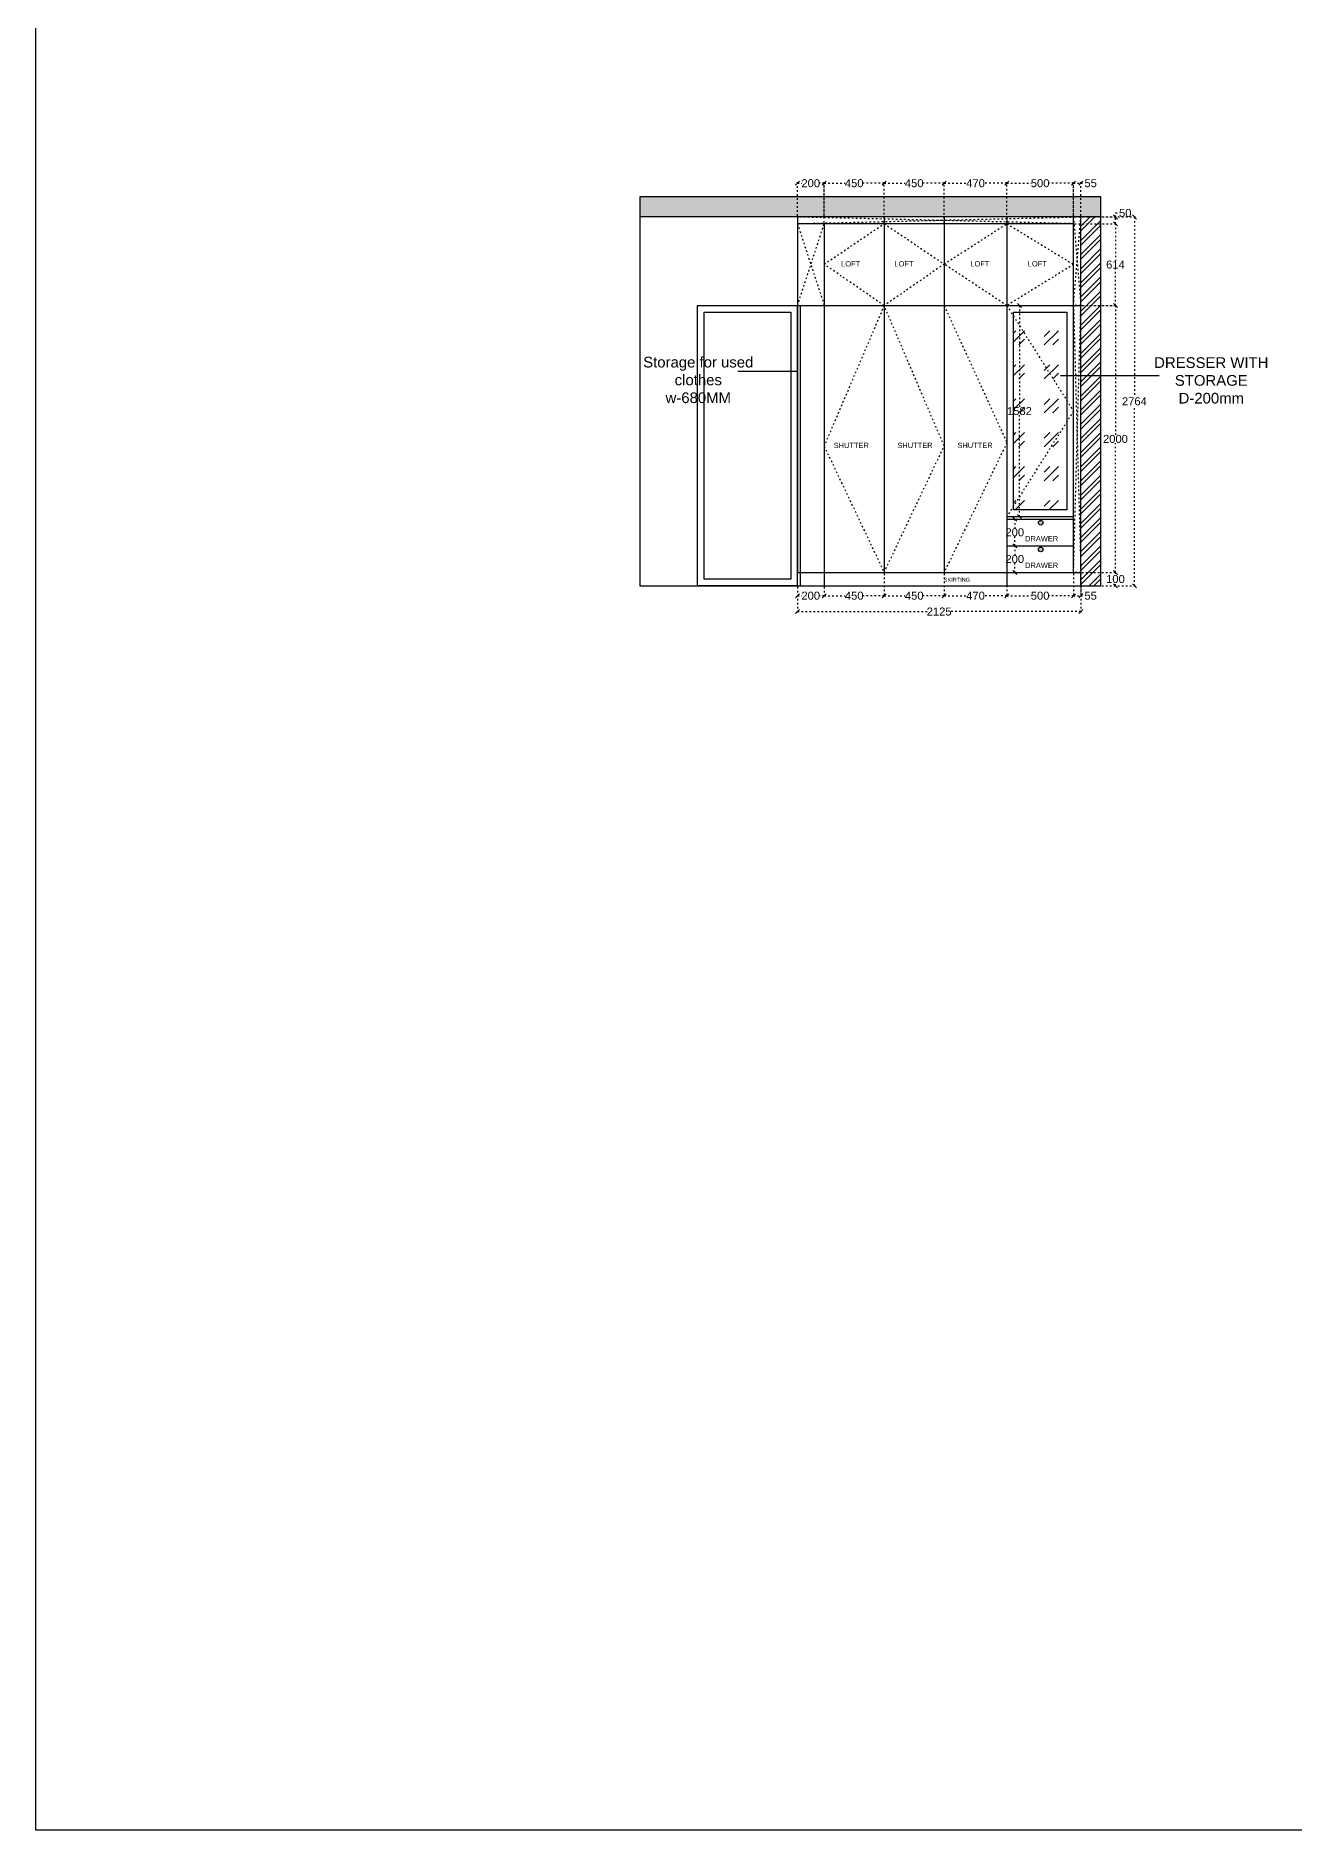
# Model space of a CAD drawing. Header units: millimetres. Extents: x 220712 to 1505573, y -354410 to 241923.
# Drawn here: x 221542 to 230977, y 105454 to 118905 of the extents above; entities that cross this region are included whole.
import ezdxf

# ---------------------------------------------------------------- set-up
doc = ezdxf.new("R2010")
doc.units = ezdxf.units.MM
doc.header["$MEASUREMENT"] = 0
doc.linetypes.add('ACAD_ISO03W100', pattern=[30, 12, -18])
doc.layers.add('Walls', color=253, linetype='Continuous')
doc.layers.add('Words', color=7, linetype='Continuous')
doc.styles.get("Standard").update_dxf_attribs({"font": 'arial.ttf'})
doc.dimstyles.get("Standard").update_dxf_attribs({"dimtxt": 60, "dimasz": 30, "dimexe": 7.75, "dimexo": 8.13, "dimgap": 0.63, "dimtad": 0, "dimtih": 1, "dimtoh": 1, "dimdec": 0, "dimzin": 0, "dimtxsty": 'Standard', "dimblk": 'OBLIQUE', "dimcen": 2.25, "dimclrd": 1, "dimclre": 1, "dimclrt": 1, "dimadec": 0, "dimazin": 0, "dimtfac": 1, "dimtdec": 0, "dimtofl": 0, "dimtmove": 0, "dimatfit": 3, "dimfxl": 1, "dimtolj": 1, "dimtzin": 0, "dimlwd": 30, "dimarcsym": 0})

# ---------------------------------------------------------------- blocks, each defined once
blk = doc.blocks.new('_Oblique')
at = {"color": 0, "linetype": 'ByBlock', "lineweight": -2}
blk.add_line((-0.5, -0.5), (0.5, 0.5), dxfattribs=at)
blk = doc.blocks.new('*D237')
at = {"layer": 'Defpoints', "color": 0, "linetype": 'ACAD_ISO03W100', "transparency": 16777216}
for p in [(227902, 114883), (228352, 114883), (227902, 114708)]:
    blk.add_point(p, dxfattribs=at)
at = {"layer": 'Walls', "color": 1, "linetype": 'ACAD_ISO03W100', "lineweight": -2, "transparency": 16777216}
for p, q in [((227902, 114875), (227902, 114700)), ((228352, 114875), (228352, 114700))]:
    blk.add_line(p, q, dxfattribs=at)
at = {"layer": 'Walls', "color": 1, "linetype": 'ACAD_ISO03W100', "lineweight": 30, "transparency": 16777216}
for p, q in [((227902, 114708), (228059, 114708)), ((228352, 114708), (228196, 114708))]:
    blk.add_line(p, q, dxfattribs=at)
at = {"layer": 'Walls', "color": 1, "linetype": 'ACAD_ISO03W100', "lineweight": 30, "transparency": 16777216, "xscale": 30, "yscale": 30, "zscale": 30, "rotation": 180}
blk.add_blockref('_Oblique', (227902, 114708), dxfattribs=at)
at = {"layer": 'Walls', "color": 1, "linetype": 'ACAD_ISO03W100', "lineweight": 30, "transparency": 16777216, "xscale": 30, "yscale": 30, "zscale": 30}
blk.add_blockref('_Oblique', (228352, 114708), dxfattribs=at)
at = {"layer": 'Walls', "color": 1, "linetype": 'ACAD_ISO03W100', "transparency": 16777216, "insert": (228128, 114708), "char_height": 60, "attachment_point": 5}
blk.add_mtext('\\A1;450', dxfattribs=at)
blk = doc.blocks.new('*D238')
at = {"layer": 'Defpoints', "color": 0, "linetype": 'ACAD_ISO03W100', "transparency": 16777216}
for p in [(228352, 114883), (228822, 114883), (228352, 114708)]:
    blk.add_point(p, dxfattribs=at)
at = {"layer": 'Walls', "color": 1, "linetype": 'ACAD_ISO03W100', "lineweight": -2, "transparency": 16777216}
for p, q in [((228352, 114875), (228352, 114700)), ((228822, 114875), (228822, 114700))]:
    blk.add_line(p, q, dxfattribs=at)
at = {"layer": 'Walls', "color": 1, "linetype": 'ACAD_ISO03W100', "lineweight": 30, "transparency": 16777216}
for p, q in [((228352, 114708), (228519, 114708)), ((228822, 114708), (228656, 114708))]:
    blk.add_line(p, q, dxfattribs=at)
at = {"layer": 'Walls', "color": 1, "linetype": 'ACAD_ISO03W100', "lineweight": 30, "transparency": 16777216, "xscale": 30, "yscale": 30, "zscale": 30, "rotation": 180}
blk.add_blockref('_Oblique', (228352, 114708), dxfattribs=at)
at = {"layer": 'Walls', "color": 1, "linetype": 'ACAD_ISO03W100', "lineweight": 30, "transparency": 16777216, "xscale": 30, "yscale": 30, "zscale": 30}
blk.add_blockref('_Oblique', (228822, 114708), dxfattribs=at)
at = {"layer": 'Walls', "color": 1, "linetype": 'ACAD_ISO03W100', "transparency": 16777216, "insert": (228588, 114708), "char_height": 60, "attachment_point": 5}
blk.add_mtext('\\A1;470', dxfattribs=at)
blk = doc.blocks.new('*D239')
at = {"layer": 'Defpoints', "color": 0, "linetype": 'ACAD_ISO03W100', "transparency": 16777216}
for p in [(228822, 114883), (229322, 114883), (228822, 114708)]:
    blk.add_point(p, dxfattribs=at)
at = {"layer": 'Walls', "color": 1, "linetype": 'ACAD_ISO03W100', "lineweight": -2, "transparency": 16777216}
for p, q in [((228822, 114875), (228822, 114700)), ((229322, 114875), (229322, 114700))]:
    blk.add_line(p, q, dxfattribs=at)
at = {"layer": 'Walls', "color": 1, "linetype": 'ACAD_ISO03W100', "lineweight": 30, "transparency": 16777216}
for p, q in [((228822, 114708), (229006, 114708)), ((229322, 114708), (229139, 114708))]:
    blk.add_line(p, q, dxfattribs=at)
at = {"layer": 'Walls', "color": 1, "linetype": 'ACAD_ISO03W100', "lineweight": 30, "transparency": 16777216, "xscale": 30, "yscale": 30, "zscale": 30, "rotation": 180}
blk.add_blockref('_Oblique', (228822, 114708), dxfattribs=at)
at = {"layer": 'Walls', "color": 1, "linetype": 'ACAD_ISO03W100', "lineweight": 30, "transparency": 16777216, "xscale": 30, "yscale": 30, "zscale": 30}
blk.add_blockref('_Oblique', (229322, 114708), dxfattribs=at)
at = {"layer": 'Walls', "color": 1, "linetype": 'ACAD_ISO03W100', "transparency": 16777216, "insert": (229072, 114708), "char_height": 60, "attachment_point": 5}
blk.add_mtext('\\A1;500', dxfattribs=at)
blk = doc.blocks.new('*D240')
at = {"layer": 'Defpoints', "color": 0, "linetype": 'ACAD_ISO03W100', "transparency": 16777216}
for p in [(227902, 114883), (227452, 114783), (227902, 114708)]:
    blk.add_point(p, dxfattribs=at)
at = {"layer": 'Walls', "color": 1, "linetype": 'ACAD_ISO03W100', "lineweight": -2, "transparency": 16777216}
for p, q in [((227902, 114875), (227902, 114700)), ((227452, 114775), (227452, 114700))]:
    blk.add_line(p, q, dxfattribs=at)
at = {"layer": 'Walls', "color": 1, "linetype": 'ACAD_ISO03W100', "lineweight": 30, "transparency": 16777216}
for p, q in [((227452, 114708), (227609, 114708)), ((227902, 114708), (227746, 114708))]:
    blk.add_line(p, q, dxfattribs=at)
at = {"layer": 'Walls', "color": 1, "linetype": 'ACAD_ISO03W100', "lineweight": 30, "transparency": 16777216, "xscale": 30, "yscale": 30, "zscale": 30, "rotation": 180}
blk.add_blockref('_Oblique', (227452, 114708), dxfattribs=at)
at = {"layer": 'Walls', "color": 1, "linetype": 'ACAD_ISO03W100', "lineweight": 30, "transparency": 16777216, "xscale": 30, "yscale": 30, "zscale": 30}
blk.add_blockref('_Oblique', (227902, 114708), dxfattribs=at)
at = {"layer": 'Walls', "color": 1, "linetype": 'ACAD_ISO03W100', "transparency": 16777216, "insert": (227678, 114708), "char_height": 60, "attachment_point": 5}
blk.add_mtext('\\A1;450', dxfattribs=at)
blk = doc.blocks.new('*D241')
at = {"layer": 'Defpoints', "color": 0, "linetype": 'ACAD_ISO03W100', "transparency": 16777216}
for p in [(229322, 114883), (229377, 114885), (229377, 114708)]:
    blk.add_point(p, dxfattribs=at)
at = {"layer": 'Walls', "color": 1, "linetype": 'ACAD_ISO03W100', "lineweight": -2, "transparency": 16777216}
for p, q in [((229322, 114875), (229322, 114700)), ((229377, 114876), (229377, 114700))]:
    blk.add_line(p, q, dxfattribs=at)
at = {"layer": 'Walls', "color": 1, "linetype": 'ACAD_ISO03W100', "lineweight": 30, "transparency": 16777216}
for p, q in [((229322, 114708), (229377, 114708)), ((229377, 114708), (229407, 114708))]:
    blk.add_line(p, q, dxfattribs=at)
at = {"layer": 'Walls', "color": 1, "linetype": 'ACAD_ISO03W100', "lineweight": 30, "transparency": 16777216, "xscale": 30, "yscale": 30, "zscale": 30, "rotation": 180}
blk.add_blockref('_Oblique', (229322, 114708), dxfattribs=at)
at = {"layer": 'Walls', "color": 1, "linetype": 'ACAD_ISO03W100', "lineweight": 30, "transparency": 16777216, "xscale": 30, "yscale": 30, "zscale": 30}
blk.add_blockref('_Oblique', (229377, 114708), dxfattribs=at)
at = {"layer": 'Walls', "color": 1, "linetype": 'ACAD_ISO03W100', "transparency": 16777216, "insert": (229451, 114708), "char_height": 60, "attachment_point": 5}
blk.add_mtext('\\A1;55', dxfattribs=at)
blk = doc.blocks.new('*D242')
at = {"layer": 'Defpoints', "color": 0, "linetype": 'ACAD_ISO03W100', "transparency": 16777216}
for p in [(229378, 114883), (229637, 114883), (229377, 114783)]:
    blk.add_point(p, dxfattribs=at)
at = {"layer": 'Walls', "color": 1, "linetype": 'ACAD_ISO03W100', "lineweight": -2, "transparency": 16777216}
for p, q in [((229386, 114883), (229645, 114883)), ((229386, 114783), (229645, 114783))]:
    blk.add_line(p, q, dxfattribs=at)
at = {"layer": 'Walls', "color": 1, "linetype": 'ACAD_ISO03W100', "lineweight": 30, "transparency": 16777216}
for p, q in [((229637, 114883), (229637, 114864)), ((229637, 114783), (229637, 114802))]:
    blk.add_line(p, q, dxfattribs=at)
at = {"layer": 'Walls', "color": 1, "linetype": 'ACAD_ISO03W100', "lineweight": 30, "transparency": 16777216, "xscale": 30, "yscale": 30, "zscale": 30}
for p, rotation in [((229637, 114883), 90), ((229637, 114783), 270)]:
    blk.add_blockref('_Oblique', p, dxfattribs=dict(at, rotation=rotation))
at = {"layer": 'Walls', "color": 1, "linetype": 'ACAD_ISO03W100', "transparency": 16777216, "insert": (229637, 114833), "char_height": 60, "attachment_point": 5}
blk.add_mtext('\\A1;100', dxfattribs=at)
blk = doc.blocks.new('*D243')
at = {"layer": 'Defpoints', "color": 0, "linetype": 'ACAD_ISO03W100', "transparency": 16777216}
for p in [(229378, 116883), (229637, 116883), (229378, 114883)]:
    blk.add_point(p, dxfattribs=at)
at = {"layer": 'Walls', "color": 1, "linetype": 'ACAD_ISO03W100', "lineweight": -2, "transparency": 16777216}
for p, q in [((229386, 116883), (229645, 116883)), ((229386, 114883), (229645, 114883))]:
    blk.add_line(p, q, dxfattribs=at)
at = {"layer": 'Walls', "color": 1, "linetype": 'ACAD_ISO03W100', "lineweight": 30, "transparency": 16777216}
for p, q in [((229637, 116883), (229637, 115914)), ((229637, 114883), (229637, 115852))]:
    blk.add_line(p, q, dxfattribs=at)
at = {"layer": 'Walls', "color": 1, "linetype": 'ACAD_ISO03W100', "lineweight": 30, "transparency": 16777216, "xscale": 30, "yscale": 30, "zscale": 30}
for p, rotation in [((229637, 116883), 90), ((229637, 114883), 270)]:
    blk.add_blockref('_Oblique', p, dxfattribs=dict(at, rotation=rotation))
at = {"layer": 'Walls', "color": 1, "linetype": 'ACAD_ISO03W100', "transparency": 16777216, "insert": (229637, 115883), "char_height": 60, "attachment_point": 5}
blk.add_mtext('\\A1;2000', dxfattribs=at)
blk = doc.blocks.new('*D244')
at = {"layer": 'Defpoints', "color": 0, "linetype": 'ACAD_ISO03W100', "transparency": 16777216}
for p in [(229323, 117497), (229637, 117497), (229323, 116883)]:
    blk.add_point(p, dxfattribs=at)
at = {"layer": 'Walls', "color": 1, "linetype": 'ACAD_ISO03W100', "lineweight": -2, "transparency": 16777216}
for p, q in [((229331, 117497), (229645, 117497)), ((229331, 116883), (229645, 116883))]:
    blk.add_line(p, q, dxfattribs=at)
at = {"layer": 'Walls', "color": 1, "linetype": 'ACAD_ISO03W100', "lineweight": 30, "transparency": 16777216}
for p, q in [((229637, 117497), (229637, 117221)), ((229637, 116883), (229637, 117159))]:
    blk.add_line(p, q, dxfattribs=at)
at = {"layer": 'Walls', "color": 1, "linetype": 'ACAD_ISO03W100', "lineweight": 30, "transparency": 16777216, "xscale": 30, "yscale": 30, "zscale": 30}
for p, rotation in [((229637, 117497), 90), ((229637, 116883), 270)]:
    blk.add_blockref('_Oblique', p, dxfattribs=dict(at, rotation=rotation))
at = {"layer": 'Walls', "color": 1, "linetype": 'ACAD_ISO03W100', "transparency": 16777216, "insert": (229637, 117190), "char_height": 60, "attachment_point": 5}
blk.add_mtext('\\A1;614', dxfattribs=at)
blk = doc.blocks.new('*D245')
at = {"layer": 'Defpoints', "color": 0, "linetype": 'ACAD_ISO03W100', "transparency": 16777216}
for p in [(229322.5, 117547), (229322.5, 117497), (229637, 117547)]:
    blk.add_point(p, dxfattribs=at)
at = {"layer": 'Walls', "color": 1, "linetype": 'ACAD_ISO03W100', "lineweight": 30, "transparency": 16777216}
for p, q in [((229637, 117547), (229637, 117577)), ((229637, 117577), (229667, 117577)), ((229637, 117497), (229637, 117547))]:
    blk.add_line(p, q, dxfattribs=at)
at = {"layer": 'Walls', "color": 1, "linetype": 'ACAD_ISO03W100', "lineweight": -2, "transparency": 16777216}
for p, q in [((229330.63, 117547), (229644.75, 117547)), ((229330.63, 117497), (229644.75, 117497))]:
    blk.add_line(p, q, dxfattribs=at)
at = {"layer": 'Walls', "color": 1, "linetype": 'ACAD_ISO03W100', "lineweight": 30, "transparency": 16777216, "xscale": 30, "yscale": 30, "zscale": 30}
for p, rotation in [((229637, 117547), 90), ((229637, 117497), 270)]:
    blk.add_blockref('_Oblique', p, dxfattribs=dict(at, rotation=rotation))
at = {"layer": 'Walls', "color": 1, "linetype": 'ACAD_ISO03W100', "transparency": 16777216, "insert": (229710.50176, 117577), "char_height": 60, "attachment_point": 5}
blk.add_mtext('\\A1;50', dxfattribs=at)
blk = doc.blocks.new('*D246')
at = {"layer": 'Defpoints', "color": 0, "linetype": 'ACAD_ISO03W100', "transparency": 16777216}
for p in [(227252, 114783), (229377, 114783), (229377, 114589)]:
    blk.add_point(p, dxfattribs=at)
at = {"layer": 'Walls', "color": 1, "linetype": 'ACAD_ISO03W100', "lineweight": -2, "transparency": 16777216}
for p, q in [((227252, 114775), (227252, 114581)), ((229377, 114775), (229377, 114581))]:
    blk.add_line(p, q, dxfattribs=at)
at = {"layer": 'Walls', "color": 1, "linetype": 'ACAD_ISO03W100', "lineweight": 30, "transparency": 16777216}
for p, q in [((227252, 114589), (228224, 114589)), ((229377, 114589), (228406, 114589))]:
    blk.add_line(p, q, dxfattribs=at)
at = {"layer": 'Walls', "color": 1, "linetype": 'ACAD_ISO03W100', "lineweight": 30, "transparency": 16777216, "xscale": 30, "yscale": 30, "zscale": 30, "rotation": 180}
blk.add_blockref('_Oblique', (227252, 114589), dxfattribs=at)
at = {"layer": 'Walls', "color": 1, "linetype": 'ACAD_ISO03W100', "lineweight": 30, "transparency": 16777216, "xscale": 30, "yscale": 30, "zscale": 30}
blk.add_blockref('_Oblique', (229377, 114589), dxfattribs=at)
at = {"layer": 'Walls', "color": 1, "linetype": 'ACAD_ISO03W100', "transparency": 16777216, "insert": (228315, 114589), "char_height": 60, "attachment_point": 5}
blk.add_mtext('\\A1;2125', dxfattribs=at)
blk = doc.blocks.new('*D247')
at = {"layer": 'Defpoints', "color": 0, "linetype": 'ACAD_ISO03W100', "transparency": 16777216}
for p in [(229528, 117547), (229528, 114783), (229779, 114783)]:
    blk.add_point(p, dxfattribs=at)
at = {"layer": 'Walls', "color": 1, "linetype": 'ACAD_ISO03W100', "lineweight": -2, "transparency": 16777216}
for p, q in [((229536, 117547), (229787, 117547)), ((229536, 114783), (229787, 114783))]:
    blk.add_line(p, q, dxfattribs=at)
at = {"layer": 'Walls', "color": 1, "linetype": 'ACAD_ISO03W100', "lineweight": 30, "transparency": 16777216}
for p, q in [((229779, 117547), (229779, 116196)), ((229779, 114783), (229779, 116134))]:
    blk.add_line(p, q, dxfattribs=at)
at = {"layer": 'Walls', "color": 1, "linetype": 'ACAD_ISO03W100', "lineweight": 30, "transparency": 16777216, "xscale": 30, "yscale": 30, "zscale": 30}
for p, rotation in [((229779, 117547), 90), ((229779, 114783), 270)]:
    blk.add_blockref('_Oblique', p, dxfattribs=dict(at, rotation=rotation))
at = {"layer": 'Walls', "color": 1, "linetype": 'ACAD_ISO03W100', "transparency": 16777216, "insert": (229779, 116165), "char_height": 60, "attachment_point": 5}
blk.add_mtext('\\A1;2764', dxfattribs=at)
blk = doc.blocks.new('*D249')
at = {"layer": 'Defpoints', "color": 0, "linetype": 'ACAD_ISO03W100', "transparency": 16777216}
for p in [(227252, 114783), (227452, 114783), (227452, 114708)]:
    blk.add_point(p, dxfattribs=at)
at = {"layer": 'Walls', "color": 1, "linetype": 'ACAD_ISO03W100', "lineweight": -2, "transparency": 16777216}
for p, q in [((227252, 114775), (227252, 114700)), ((227452, 114775), (227452, 114700))]:
    blk.add_line(p, q, dxfattribs=at)
at = {"layer": 'Walls', "color": 1, "linetype": 'ACAD_ISO03W100', "lineweight": 30, "transparency": 16777216}
for p, q in [((227252, 114708), (227285, 114708)), ((227452, 114708), (227420, 114708))]:
    blk.add_line(p, q, dxfattribs=at)
at = {"layer": 'Walls', "color": 1, "linetype": 'ACAD_ISO03W100', "lineweight": 30, "transparency": 16777216, "xscale": 30, "yscale": 30, "zscale": 30, "rotation": 180}
blk.add_blockref('_Oblique', (227252, 114708), dxfattribs=at)
at = {"layer": 'Walls', "color": 1, "linetype": 'ACAD_ISO03W100', "lineweight": 30, "transparency": 16777216, "xscale": 30, "yscale": 30, "zscale": 30}
blk.add_blockref('_Oblique', (227452, 114708), dxfattribs=at)
at = {"layer": 'Walls', "color": 1, "linetype": 'ACAD_ISO03W100', "transparency": 16777216, "insert": (227352, 114708), "char_height": 60, "attachment_point": 5}
blk.add_mtext('\\A1;200', dxfattribs=at)
blk = doc.blocks.new('*D269')
at = {"layer": 'Defpoints', "color": 0, "linetype": 'ACAD_ISO03W100', "transparency": 16777216}
for p in [(227902, 117800), (227452, 117497), (227902, 117497)]:
    blk.add_point(p, dxfattribs=at)
at = {"layer": 'Walls', "color": 1, "linetype": 'ACAD_ISO03W100', "lineweight": -2, "transparency": 16777216}
for p, q in [((227452, 117505), (227452, 117808)), ((227902, 117505), (227902, 117808))]:
    blk.add_line(p, q, dxfattribs=at)
at = {"layer": 'Walls', "color": 1, "linetype": 'ACAD_ISO03W100', "lineweight": 30, "transparency": 16777216}
for p, q in [((227452, 117800), (227609, 117800)), ((227902, 117800), (227746, 117800))]:
    blk.add_line(p, q, dxfattribs=at)
at = {"layer": 'Walls', "color": 1, "linetype": 'ACAD_ISO03W100', "lineweight": 30, "transparency": 16777216, "xscale": 30, "yscale": 30, "zscale": 30, "rotation": 180}
blk.add_blockref('_Oblique', (227452, 117800), dxfattribs=at)
at = {"layer": 'Walls', "color": 1, "linetype": 'ACAD_ISO03W100', "lineweight": 30, "transparency": 16777216, "xscale": 30, "yscale": 30, "zscale": 30}
blk.add_blockref('_Oblique', (227902, 117800), dxfattribs=at)
at = {"layer": 'Walls', "color": 1, "linetype": 'ACAD_ISO03W100', "transparency": 16777216, "insert": (227678, 117800), "char_height": 60, "attachment_point": 5}
blk.add_mtext('\\A1;450', dxfattribs=at)
blk = doc.blocks.new('*D270')
at = {"layer": 'Defpoints', "color": 0, "linetype": 'ACAD_ISO03W100', "transparency": 16777216}
for p in [(228352, 117800), (227902, 117497), (228352, 117497)]:
    blk.add_point(p, dxfattribs=at)
at = {"layer": 'Walls', "color": 1, "linetype": 'ACAD_ISO03W100', "lineweight": -2, "transparency": 16777216}
for p, q in [((227902, 117505), (227902, 117808)), ((228352, 117505), (228352, 117808))]:
    blk.add_line(p, q, dxfattribs=at)
at = {"layer": 'Walls', "color": 1, "linetype": 'ACAD_ISO03W100', "lineweight": 30, "transparency": 16777216}
for p, q in [((227902, 117800), (228059, 117800)), ((228352, 117800), (228196, 117800))]:
    blk.add_line(p, q, dxfattribs=at)
at = {"layer": 'Walls', "color": 1, "linetype": 'ACAD_ISO03W100', "lineweight": 30, "transparency": 16777216, "xscale": 30, "yscale": 30, "zscale": 30, "rotation": 180}
blk.add_blockref('_Oblique', (227902, 117800), dxfattribs=at)
at = {"layer": 'Walls', "color": 1, "linetype": 'ACAD_ISO03W100', "lineweight": 30, "transparency": 16777216, "xscale": 30, "yscale": 30, "zscale": 30}
blk.add_blockref('_Oblique', (228352, 117800), dxfattribs=at)
at = {"layer": 'Walls', "color": 1, "linetype": 'ACAD_ISO03W100', "transparency": 16777216, "insert": (228128, 117800), "char_height": 60, "attachment_point": 5}
blk.add_mtext('\\A1;450', dxfattribs=at)
blk = doc.blocks.new('*D298')
at = {"layer": 'Defpoints', "color": 0, "linetype": 'ACAD_ISO03W100', "transparency": 16777216}
for p in [(228823, 115083), (228882, 115083), (228823, 114883)]:
    blk.add_point(p, dxfattribs=at)
at = {"layer": 'Walls', "color": 1, "linetype": 'ACAD_ISO03W100', "lineweight": -2, "transparency": 16777216}
for p, q in [((228831, 115083), (228890, 115083)), ((228831, 114883), (228890, 114883))]:
    blk.add_line(p, q, dxfattribs=at)
at = {"layer": 'Walls', "color": 1, "linetype": 'ACAD_ISO03W100', "lineweight": 30, "transparency": 16777216}
for p, q in [((228882, 115083), (228882, 115014)), ((228882, 114883), (228882, 114952))]:
    blk.add_line(p, q, dxfattribs=at)
at = {"layer": 'Walls', "color": 1, "linetype": 'ACAD_ISO03W100', "lineweight": 30, "transparency": 16777216, "xscale": 30, "yscale": 30, "zscale": 30}
for p, rotation in [((228882, 115083), 90), ((228882, 114883), 270)]:
    blk.add_blockref('_Oblique', p, dxfattribs=dict(at, rotation=rotation))
at = {"layer": 'Walls', "color": 1, "linetype": 'ACAD_ISO03W100', "transparency": 16777216, "insert": (228882, 114983), "char_height": 60, "attachment_point": 5}
blk.add_mtext('\\A1;200', dxfattribs=at)
blk = doc.blocks.new('*D299')
at = {"layer": 'Defpoints', "color": 0, "linetype": 'ACAD_ISO03W100', "transparency": 16777216}
for p in [(228823, 115283), (228882, 115283), (228823, 115083)]:
    blk.add_point(p, dxfattribs=at)
at = {"layer": 'Walls', "color": 1, "linetype": 'ACAD_ISO03W100', "lineweight": -2, "transparency": 16777216}
for p, q in [((228831, 115283), (228890, 115283)), ((228831, 115083), (228890, 115083))]:
    blk.add_line(p, q, dxfattribs=at)
at = {"layer": 'Walls', "color": 1, "linetype": 'ACAD_ISO03W100', "lineweight": 30, "transparency": 16777216}
for p, q in [((228882, 115283), (228882, 115214)), ((228882, 115083), (228882, 115152))]:
    blk.add_line(p, q, dxfattribs=at)
at = {"layer": 'Walls', "color": 1, "linetype": 'ACAD_ISO03W100', "lineweight": 30, "transparency": 16777216, "xscale": 30, "yscale": 30, "zscale": 30}
for p, rotation in [((228882, 115283), 90), ((228882, 115083), 270)]:
    blk.add_blockref('_Oblique', p, dxfattribs=dict(at, rotation=rotation))
at = {"layer": 'Walls', "color": 1, "linetype": 'ACAD_ISO03W100', "transparency": 16777216, "insert": (228882, 115183), "char_height": 60, "attachment_point": 5}
blk.add_mtext('\\A1;200', dxfattribs=at)
blk = doc.blocks.new('*D300')
at = {"layer": 'Defpoints', "color": 0, "linetype": 'ACAD_ISO03W100', "transparency": 16777216}
for p in [(228823, 116883), (228917, 116883), (228823, 115301)]:
    blk.add_point(p, dxfattribs=at)
at = {"layer": 'Walls', "color": 1, "linetype": 'ACAD_ISO03W100', "lineweight": -2, "transparency": 16777216}
for p, q in [((228831, 116883), (228924, 116883)), ((228831, 115301), (228924, 115301))]:
    blk.add_line(p, q, dxfattribs=at)
at = {"layer": 'Walls', "color": 1, "linetype": 'ACAD_ISO03W100', "lineweight": 30, "transparency": 16777216}
for p, q in [((228917, 116883), (228917, 116123)), ((228917, 115301), (228917, 116061))]:
    blk.add_line(p, q, dxfattribs=at)
at = {"layer": 'Walls', "color": 1, "linetype": 'ACAD_ISO03W100', "lineweight": 30, "transparency": 16777216, "xscale": 30, "yscale": 30, "zscale": 30}
for p, rotation in [((228917, 116883), 90), ((228917, 115301), 270)]:
    blk.add_blockref('_Oblique', p, dxfattribs=dict(at, rotation=rotation))
at = {"layer": 'Walls', "color": 1, "linetype": 'ACAD_ISO03W100', "transparency": 16777216, "insert": (228917, 116092), "char_height": 60, "attachment_point": 5}
blk.add_mtext('\\A1;1582', dxfattribs=at)
blk = doc.blocks.new('*D352')
at = {"layer": 'Defpoints', "color": 0, "linetype": 'ACAD_ISO03W100', "transparency": 16777216}
for p in [(228822, 117800), (228352, 117497), (228822, 117497)]:
    blk.add_point(p, dxfattribs=at)
at = {"layer": 'Walls', "color": 1, "linetype": 'ACAD_ISO03W100', "lineweight": -2, "transparency": 16777216}
for p, q in [((228352, 117505), (228352, 117808)), ((228822, 117505), (228822, 117808))]:
    blk.add_line(p, q, dxfattribs=at)
at = {"layer": 'Walls', "color": 1, "linetype": 'ACAD_ISO03W100', "lineweight": 30, "transparency": 16777216}
for p, q in [((228352, 117800), (228519, 117800)), ((228822, 117800), (228656, 117800))]:
    blk.add_line(p, q, dxfattribs=at)
at = {"layer": 'Walls', "color": 1, "linetype": 'ACAD_ISO03W100', "lineweight": 30, "transparency": 16777216, "xscale": 30, "yscale": 30, "zscale": 30, "rotation": 180}
blk.add_blockref('_Oblique', (228352, 117800), dxfattribs=at)
at = {"layer": 'Walls', "color": 1, "linetype": 'ACAD_ISO03W100', "lineweight": 30, "transparency": 16777216, "xscale": 30, "yscale": 30, "zscale": 30}
blk.add_blockref('_Oblique', (228822, 117800), dxfattribs=at)
at = {"layer": 'Walls', "color": 1, "linetype": 'ACAD_ISO03W100', "transparency": 16777216, "insert": (228588, 117800), "char_height": 60, "attachment_point": 5}
blk.add_mtext('\\A1;470', dxfattribs=at)
blk = doc.blocks.new('*D353')
at = {"layer": 'Defpoints', "color": 0, "linetype": 'ACAD_ISO03W100', "transparency": 16777216}
for p in [(228822, 117800), (228822, 117497), (229322, 117497)]:
    blk.add_point(p, dxfattribs=at)
at = {"layer": 'Walls', "color": 1, "linetype": 'ACAD_ISO03W100', "lineweight": -2, "transparency": 16777216}
for p, q in [((228822, 117505), (228822, 117808)), ((229322, 117505), (229322, 117808))]:
    blk.add_line(p, q, dxfattribs=at)
at = {"layer": 'Walls', "color": 1, "linetype": 'ACAD_ISO03W100', "lineweight": 30, "transparency": 16777216}
for p, q in [((228822, 117800), (229006, 117800)), ((229322, 117800), (229139, 117800))]:
    blk.add_line(p, q, dxfattribs=at)
at = {"layer": 'Walls', "color": 1, "linetype": 'ACAD_ISO03W100', "lineweight": 30, "transparency": 16777216, "xscale": 30, "yscale": 30, "zscale": 30, "rotation": 180}
blk.add_blockref('_Oblique', (228822, 117800), dxfattribs=at)
at = {"layer": 'Walls', "color": 1, "linetype": 'ACAD_ISO03W100', "lineweight": 30, "transparency": 16777216, "xscale": 30, "yscale": 30, "zscale": 30}
blk.add_blockref('_Oblique', (229322, 117800), dxfattribs=at)
at = {"layer": 'Walls', "color": 1, "linetype": 'ACAD_ISO03W100', "transparency": 16777216, "insert": (229072, 117800), "char_height": 60, "attachment_point": 5}
blk.add_mtext('\\A1;500', dxfattribs=at)
blk = doc.blocks.new('*D354')
at = {"layer": 'Defpoints', "color": 0, "linetype": 'ACAD_ISO03W100', "transparency": 16777216}
for p in [(229378, 117800), (229322, 117547), (229378, 117547)]:
    blk.add_point(p, dxfattribs=at)
at = {"layer": 'Walls', "color": 1, "linetype": 'ACAD_ISO03W100', "lineweight": -2, "transparency": 16777216}
for p, q in [((229322, 117555), (229322, 117808)), ((229378, 117555), (229378, 117808))]:
    blk.add_line(p, q, dxfattribs=at)
at = {"layer": 'Walls', "color": 1, "linetype": 'ACAD_ISO03W100', "lineweight": 30, "transparency": 16777216}
for p, q in [((229322, 117800), (229378, 117800)), ((229378, 117800), (229408, 117800))]:
    blk.add_line(p, q, dxfattribs=at)
at = {"layer": 'Walls', "color": 1, "linetype": 'ACAD_ISO03W100', "lineweight": 30, "transparency": 16777216, "xscale": 30, "yscale": 30, "zscale": 30, "rotation": 180}
blk.add_blockref('_Oblique', (229322, 117800), dxfattribs=at)
at = {"layer": 'Walls', "color": 1, "linetype": 'ACAD_ISO03W100', "lineweight": 30, "transparency": 16777216, "xscale": 30, "yscale": 30, "zscale": 30}
blk.add_blockref('_Oblique', (229378, 117800), dxfattribs=at)
at = {"layer": 'Walls', "color": 1, "linetype": 'ACAD_ISO03W100', "transparency": 16777216, "insert": (229451, 117800), "char_height": 60, "attachment_point": 5}
blk.add_mtext('\\A1;55', dxfattribs=at)
blk = doc.blocks.new('*D355')
at = {"layer": 'Defpoints', "color": 0, "linetype": 'ACAD_ISO03W100', "transparency": 16777216}
for p in [(227452, 117800), (227252, 117547), (227452, 117547)]:
    blk.add_point(p, dxfattribs=at)
at = {"layer": 'Walls', "color": 1, "linetype": 'ACAD_ISO03W100', "lineweight": -2, "transparency": 16777216}
for p, q in [((227252, 117555), (227252, 117808)), ((227452, 117555), (227452, 117808))]:
    blk.add_line(p, q, dxfattribs=at)
at = {"layer": 'Walls', "color": 1, "linetype": 'ACAD_ISO03W100', "lineweight": 30, "transparency": 16777216}
for p, q in [((227252, 117800), (227285, 117800)), ((227452, 117800), (227420, 117800))]:
    blk.add_line(p, q, dxfattribs=at)
at = {"layer": 'Walls', "color": 1, "linetype": 'ACAD_ISO03W100', "lineweight": 30, "transparency": 16777216, "xscale": 30, "yscale": 30, "zscale": 30, "rotation": 180}
blk.add_blockref('_Oblique', (227252, 117800), dxfattribs=at)
at = {"layer": 'Walls', "color": 1, "linetype": 'ACAD_ISO03W100', "lineweight": 30, "transparency": 16777216, "xscale": 30, "yscale": 30, "zscale": 30}
blk.add_blockref('_Oblique', (227452, 117800), dxfattribs=at)
at = {"layer": 'Walls', "color": 1, "linetype": 'ACAD_ISO03W100', "transparency": 16777216, "insert": (227352, 117800), "char_height": 60, "attachment_point": 5}
blk.add_mtext('\\A1;200', dxfattribs=at)

msp = doc.modelspace()

# ---------------------------------------------------------------- hatches: boundary and pattern name
at = {"layer": 'Walls', "linetype": 'ACAD_ISO03W100', "true_color": 0xc7c8ca}
h = msp.add_hatch(dxfattribs=at)
h.set_pattern_fill('AR-SAND', color=9, scale=10)
h.set_pattern_definition([(37.5, (0, 0), (-0.6299336, 19.2682377), [0, -15.2, 0, -17, 0, -16.25]), (7.5, (0, 0), (17.697767, 28.2214607), [0, -8.2, 0, -13.7, 0, -5.25]), (327.5, (-12.3, 0), (31.1414186, 0.0565905), [0, -5, 0, -18, 0, -23.5]), (317.5, (-12.3, 0), (30.061266, 8.7767556), [0, -2.5, 0, -11.8, 0, -13.5])])
h.paths.add_polyline_path([(229527.5, 117697), (226070.5, 117697), (226070.5, 117547), (229527.5, 117547)])
h = msp.add_hatch(dxfattribs=at)
h.set_pattern_fill('ANSI32', color=9, scale=200)
h.paths.add_polyline_path([(229527.5, 117547), (229377.5, 117547), (229377.5, 114783), (229527.5, 114783)])
at = {"layer": 'Walls', "true_color": 0xadddf7}
h = msp.add_hatch(dxfattribs=at)
h.set_pattern_fill('GOST_GLASS', color=141, scale=30)
h.set_pattern_definition([(45, (0, 0), (254.55844, 0), [150, -210]), (45, (63.64, 0), (254.55844, 0), [60, -300]), (45, (0, 63.64), (254.55844, 0), [60, -300])])
h.paths.add_polyline_path([(229272.5, 116833), (228872.5, 116833), (228872.5, 115351), (229272.5, 115351)])
at = {"layer": 'Walls', "true_color": 0xc7c8ca}
h = msp.add_hatch(color=9, dxfattribs=at)
h.dxf.hatch_style = 1
h.set_gradient(name='INVSPHERICAL')
h.paths.add_polyline_path([(229094, 115055.5, 1), (229059, 115055.5, 1)])
h.paths.add_polyline_path([(229094, 115255.5, 1), (229059, 115255.5, 1)])

# ---------------------------------------------------------------- linework, layer by layer
at = {"layer": 'Walls', "color": 18, "true_color": 0x000000}
for p, q in [((226070.5, 117697), (226070.5, 114783)), ((229527.5, 117697), (226070.5, 117697)), ((229527.5, 114783), (229527.5, 117697)), ((229527.5, 117547), (226070.5, 117547)), ((227252.5, 117547), (227252.5, 114883)), ((229322.5, 117497), (227252.5, 117497)), ((227452.5, 117497), (227452.5, 114783)), ((227902.5, 117547), (227902.5, 114883)), ((228352.5, 117547), (228352.5, 114883)), ((228822.5, 117547), (228822.5, 114783)), ((229322.5, 114883), (229322.5, 117547)), ((229377.5, 114783), (229377.5, 117547)), ((226502.5, 116883), (229377.5, 116883)), ((226502.5, 114783), (226502.5, 116883)), ((227272.5, 116883), (227272.5, 114883)), ((228822.5, 115301), (229322.5, 115301)), ((228822.5, 115283), (229322.5, 115283)), ((228822.5, 115083), (229322.5, 115083)), ((227252.5, 114883), (227832.5, 114883)), ((227832.5, 114883), (229377.5, 114883)), ((226070.5, 114783), (227832.5, 114783)), ((227832.5, 114783), (229527.5, 114783))]:
    msp.add_line(p, q, dxfattribs=at)
at = {"layer": 'Walls', "color": 18, "linetype": 'ByBlock', "true_color": 0x000000}
msp.add_line((227272.5, 114883), (227272.5, 114783), dxfattribs=at)
at = {"layer": 'Walls', "color": 18, "true_color": 0x000000}
for points in [[(221541.5, 129286.5), (264020, 129286.5), (264020, 105454.5), (221541.5, 105454.5)], [(228872.5, 116833), (229272.5, 116833), (229272.5, 115351), (228872.5, 115351)]]:
    msp.add_lwpolyline(points, close=True, dxfattribs=at)
at = {"layer": 'Walls', "color": 240, "linetype": 'ACAD_ISO03W100', "true_color": 0xed1f24}
for points in [[(227252.5, 117497), (229322.5, 117547), (229322.5, 117497), (227252.5, 117547)], [(227252.5, 116883), (227453.6, 117497), (227252.5, 117497), (227453.3, 116883)], [(229322.5, 117547), (229377.5, 116883), (229322.5, 116883), (229377.5, 117547)], [(229322.5, 116883), (229377.5, 114883), (229322.5, 114883), (229377.5, 116883)]]:
    msp.add_lwpolyline(points, dxfattribs=at)
at = {"layer": 'Walls', "color": 9, "linetype": 'ACAD_ISO03W100', "true_color": 0xc7c8ca}
for points in [[(227902.5, 117497), (228352.5, 117194), (227902.5, 116883), (227452.5, 117193), (227902.5, 117497)], [(228822.5, 117497), (229322.5, 117191.5), (228822.5, 116883), (228352.5, 117194), (228822.5, 117497)], [(227902.5, 116883), (227452.5, 115829.5), (227902.5, 114883), (228352.5, 115830.5), (227902.5, 116883)], [(228352.5, 116883), (228822.5, 115854.5), (228352.5, 114883)], [(228822.5, 116883), (229322.5, 116091.5), (228822.5, 115301)]]:
    msp.add_lwpolyline(points, dxfattribs=at)
at = {"layer": 'Walls', "color": 9, "true_color": 0xc7c8ca}
for points in [[(226502.5, 116883), (227250.5, 116883), (227250.5, 114783), (226502.5, 114783)], [(226552.5, 116833), (227202.5, 116833), (227202.5, 114833), (226552.5, 114833)]]:
    msp.add_lwpolyline(points, close=True, dxfattribs=at)
at = {"layer": 'Walls', "color": 18, "true_color": 0x000000}
for centre in [(229076.5, 115255.5), (229076.5, 115055.5)]:
    msp.add_circle(centre, 17.5, dxfattribs=at)

# ---------------------------------------------------------------- texts
at = {"color": 7, "char_height": 40, "attachment_point": 1}
for s, width, insert in [('\\pxqc;LOFT', 462.73, (227420, 117216.4)), ('\\pxqc;LOFT', 462.73, (227820, 117216.4)), ('\\pxqc;LOFT', 462.73, (228389, 117216.4)), ('\\pxqc;LOFT', 462.73, (228819.5, 117216.4)), ('\\pxqc;SHUTTER', 462.73, (227424.5, 115854.9)), ('\\pxqc;SHUTTER', 462.73, (227902.5, 115854.9)), ('\\pxqc;SHUTTER', 462.73, (228352.5, 115854.9)), ('DRAWER', 246.425, (228959.5, 115155.4)), ('DRAWER', 246.425, (228959.5, 114955.4))]:
    msp.add_mtext_dynamic_manual_height_columns(s, width=width, gutter_width=1213, heights=[0], dxfattribs=dict(at, insert=insert))
at = {"color": 18, "true_color": 0x000000, "insert": (228349, 114842.5), "char_height": 30, "attachment_point": 1}
msp.add_mtext_dynamic_manual_height_columns('SKIRTING', width=2764.543, gutter_width=1, heights=[238.1], dxfattribs=at)
at = {"layer": 'Words', "color": 0, "char_height": 80, "attachment_point": 1}
for s, insert in [('\\pxqc;Storage for used clothes ^Jw-680MM', (226029.5, 116498.9)), ('\\pxqc;DRESSER WITH STORAGE D-200mm', (229876.5, 116495.5))]:
    msp.add_mtext_dynamic_manual_height_columns(s, width=958.319, gutter_width=866.4, heights=[440.1], dxfattribs=dict(at, insert=insert))

# ---------------------------------------------------------------- dimensions: what is measured, and where the dimension line sits
at = {"layer": 'Walls', "color": 240, "linetype": 'ACAD_ISO03W100', "true_color": 0xed1f24}
for base, p1, p2, picture, middle in [((227452.5, 117800), (227252.5, 117547), (227452.5, 117547), '*D355', (227352.5, 117800)), ((227902.5, 117800), (227452.5, 117497), (227902.5, 117497), '*D269', (227677.5, 117800)), ((228352.5, 117800), (227902.5, 117497), (228352.5, 117497), '*D270', (228127.5, 117800)), ((228822.5, 117800), (228352.5, 117497), (228822.5, 117497), '*D352', (228587.5, 117800)), ((228822.5, 117800), (229322.5, 117497), (228822.5, 117497), '*D353', (229072.5, 117800)), ((229377.5, 117800), (229322.5, 117547), (229377.5, 117547), '*D354', (229451.3, 117800)), ((227902.5, 114708), (227452.5, 114783), (227902.5, 114883), '*D240', (227677.5, 114708)), ((229377.5, 114708), (229322.5, 114883), (229377.5, 114884.5), '*D241', (229451.3, 114708)), ((229377.5, 114589), (227252.5, 114783), (229377.5, 114783), '*D246', (228315, 114589))]:
    dim = msp.add_linear_dim(base=base, p1=p1, p2=p2, dimstyle='Standard', dxfattribs=at)
    dim.commit()
    dim.dimension.update_dxf_attribs({"geometry": picture, "text_midpoint": middle})
for base, p1, p2, picture, middle in [((229637, 117547), (229322.5, 117497), (229322.5, 117547), '*D245', (229710.5, 117577)), ((229779, 114783), (229527.5, 117547), (229527.5, 114783), '*D247', (229779, 116165)), ((229637, 117497), (229322.5, 116883), (229322.5, 117497), '*D244', (229637, 117190)), ((229637, 116883), (229377.5, 114883), (229377.5, 116883), '*D243', (229637, 115883)), ((229637, 114883), (229377.5, 114783), (229377.5, 114883), '*D242', (229637, 114833))]:
    dim = msp.add_linear_dim(base=base, p1=p1, p2=p2, angle=90, dimstyle='Standard', dxfattribs=at)
    dim.commit()
    dim.dimension.update_dxf_attribs({"geometry": picture, "text_midpoint": middle})
at = {"layer": 'Walls', "color": 9, "linetype": 'ACAD_ISO03W100', "true_color": 0xc7c8ca}
for base, p1, p2, picture, middle in [((228916.5, 116883), (228822.5, 115301), (228822.5, 116883), '*D300', (228916.5, 116092)), ((228882, 115283), (228822.5, 115083), (228822.5, 115283), '*D299', (228882, 115183)), ((228882, 115083), (228822.5, 114883), (228822.5, 115083), '*D298', (228882, 114983))]:
    dim = msp.add_linear_dim(base=base, p1=p1, p2=p2, angle=90, dimstyle='Standard', dxfattribs=at)
    dim.commit()
    dim.dimension.update_dxf_attribs({"geometry": picture, "text_midpoint": middle})
for base, p1, p2, picture, middle in [((227902.5, 114708), (228352.5, 114883), (227902.5, 114883), '*D237', (228127.5, 114708)), ((228352.5, 114708), (228822.5, 114883), (228352.5, 114883), '*D238', (228587.5, 114708)), ((228822.5, 114708), (229322.5, 114883), (228822.5, 114883), '*D239', (229072.5, 114708))]:
    dim = msp.add_linear_dim(base=base, p1=p1, p2=p2, dimstyle='Standard', dxfattribs=at)
    dim.commit()
    dim.dimension.update_dxf_attribs({"geometry": picture, "text_midpoint": middle})
at = {"layer": 'Walls', "color": 18, "linetype": 'ACAD_ISO03W100', "true_color": 0x000000}
dim = msp.add_linear_dim(base=(227452.5, 114708), p1=(227252.5, 114783), p2=(227452.5, 114783), dimstyle='Standard', dxfattribs=at)
dim.commit()
dim.dimension.update_dxf_attribs({"geometry": '*D249', "text_midpoint": (227352.5, 114708)})

# ---------------------------------------------------------------- leaders
at = {"layer": 'Walls', "color": 252, "linetype": 'ByBlock', "true_color": 0x939598}
for points in [[(227252.5, 116388.8), (226805, 116389)], [(229226, 116357.8), (229964.5, 116358)]]:
    msp.add_leader(points, dimstyle='Standard', override={"dimgap": 0.63, "dimtad": 0}, dxfattribs=at)

doc.saveas('drawing.dxf')
